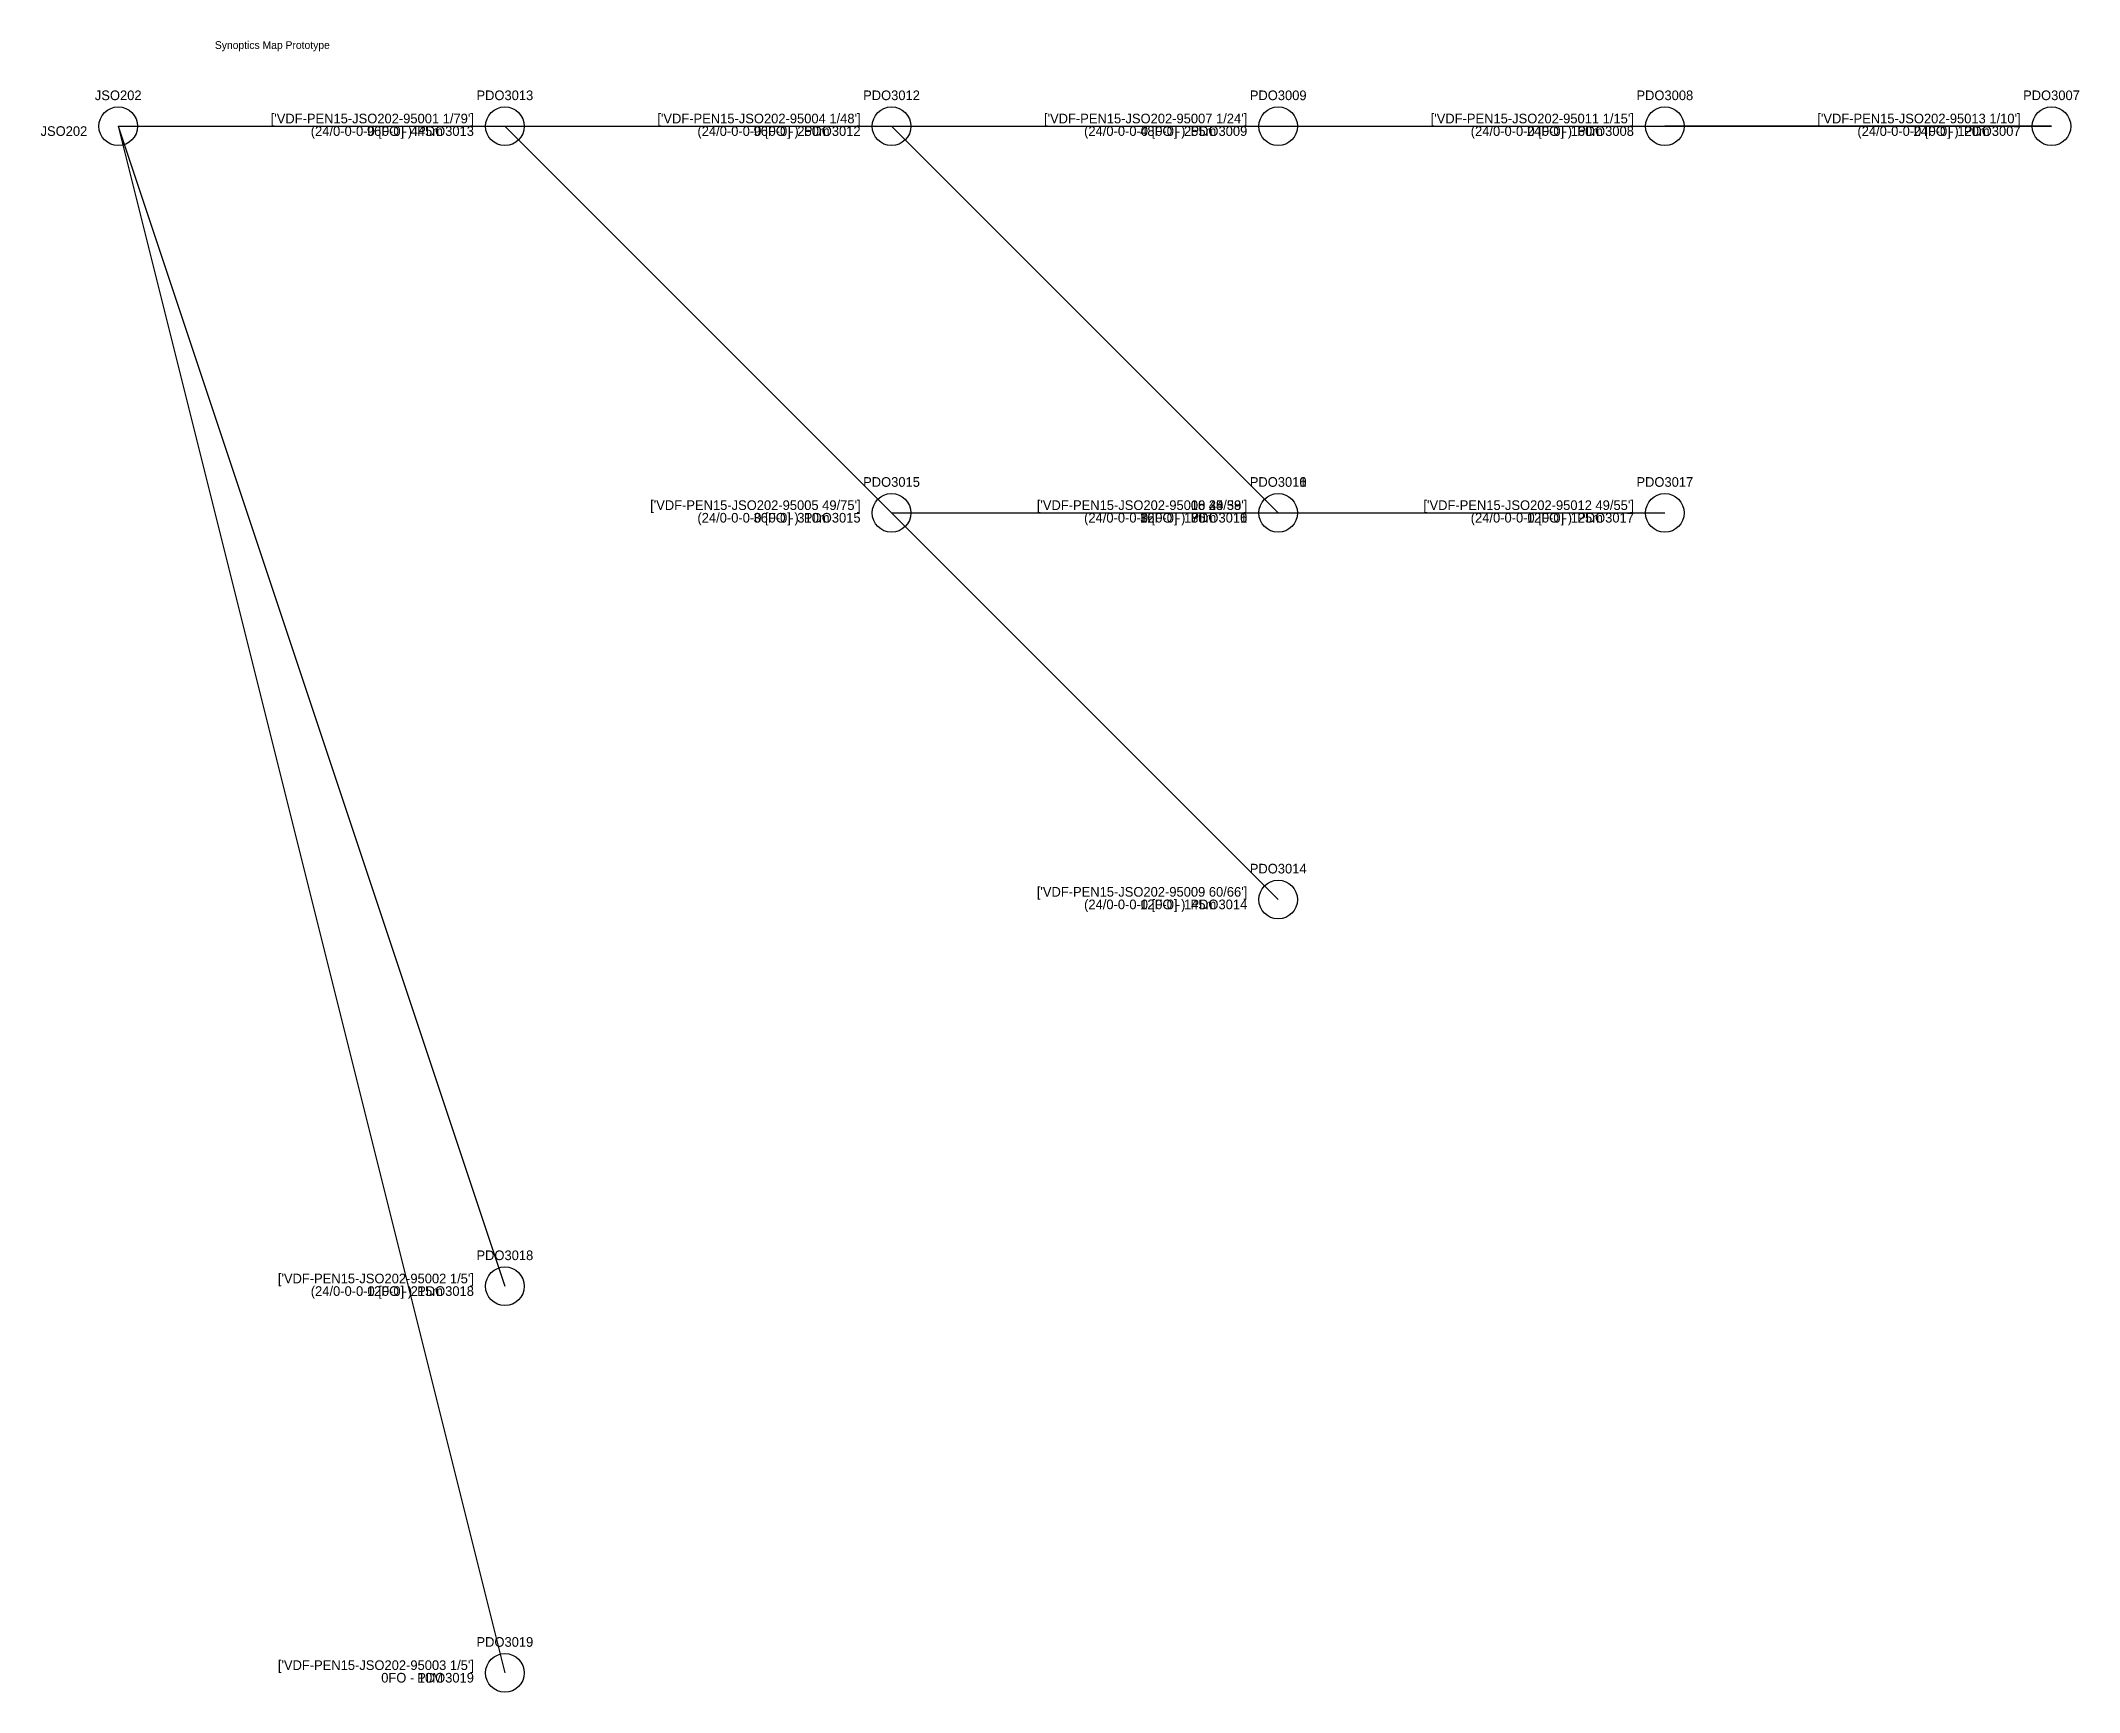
# Model space of a CAD drawing. Header units: metres. Extents: x -20 to 507, y -405 to 22.
import ezdxf
from ezdxf.enums import TextEntityAlignment as Align

# ---------------------------------------------------------------- set-up
doc = ezdxf.new("R2010")
doc.units = ezdxf.units.M
for name, color, linetype in [('SINOP_AEREO', 1, 'Continuous'), ('SINOP_JSFO', 30, 'Continuous'), ('SINOP_PDO', 4, 'Continuous')]:
    doc.layers.add(name, color=color, linetype=linetype)

# ---------------------------------------------------------------- blocks, each defined once
blk = doc.blocks.new('JSO')
at = {"layer": 'SINOP_JSFO'}
blk.add_circle((0, 0), 0.5, dxfattribs=at)
blk = doc.blocks.new('PDO')
at = {"layer": 'SINOP_PDO'}
blk.add_circle((0, 0), 0.5, dxfattribs=at)

msp = doc.modelspace()

# ---------------------------------------------------------------- linework, layer by layer
at = {"layer": 'SINOP_AEREO'}
for p, q in [((0, 0), (100, 0)), ((0, 0), (100, -300)), ((0, 0), (100, -400)), ((100, 0), (200, 0)), ((100, 0), (200, -100)), ((100, 0), (100, 0)), ((200, 0), (300, 0)), ((200, 0), (300, -100)), ((200, 0), (300, -100)), ((200, 0), (200, 0)), ((300, 0), (400, 0)), ((300, 0), (300, 0)), ((400, 0), (500, 0)), ((400, 0), (400, 0)), ((500, 0), (400, 0)), ((500, 0), (500, 0)), ((200, -100), (300, -100)), ((200, -100), (300, -200)), ((200, -100), (200, -100)), ((300, -100), (400, -100)), ((300, -100), (300, -100)), ((300, -100), (300, -100)), ((300, -100), (300, -100)), ((400, -100), (400, -100)), ((300, -200), (300, -200)), ((100, -300), (100, -300)), ((100, -400), (100, -400))]:
    msp.add_line(p, q, dxfattribs=at)

# ---------------------------------------------------------------- block references
at = {"layer": 'SINOP_JSFO'}
ref = msp.add_blockref('JSO', (0, 0), dxfattribs=dict(at, xscale=10, yscale=10))
ref.add_attrib('TIPO', 'JSO202', dxfattribs={"height": 2.5}).set_placement((0, 8), align=Align.MIDDLE_CENTER)
ref.add_attrib('JSO#JFO', 'JSO202', dxfattribs={"height": 2.5}).set_placement((-8, 0), align=Align.TOP_RIGHT)
at = {"layer": 'SINOP_PDO'}
ref = msp.add_blockref('PDO', (100, 0), dxfattribs=dict(at, xscale=10, yscale=10))
ref.add_attrib('TIPO', 'PDO3013', dxfattribs={"height": 2.5}).set_placement((100, 8), align=Align.MIDDLE_CENTER)
ref.add_attrib('CABO', "['VDF-PEN15-JSO202-95001 1/79']", dxfattribs={"height": 2.5}).set_placement((92, 0), align=Align.BOTTOM_RIGHT)
ref.add_attrib('JFO_PDO', 'PDO3013', dxfattribs={"height": 2.5}).set_placement((92, 0), align=Align.TOP_RIGHT)
ref.add_attrib('CABO_CAP_COP', '96FO - 445m', dxfattribs={"height": 2.5}).set_placement((84, 0), align=Align.TOP_RIGHT)
ref.add_attrib('(CAP/N1-N2-N3-N4)', '(24/0-0-0-0 [0-0] )', dxfattribs={"height": 2.5}).set_placement((76, 0), align=Align.TOP_RIGHT)
ref = msp.add_blockref('PDO', (200, 0), dxfattribs=dict(at, xscale=10, yscale=10))
ref.add_attrib('TIPO', 'PDO3012', dxfattribs={"height": 2.5}).set_placement((200, 8), align=Align.MIDDLE_CENTER)
ref.add_attrib('CABO', "['VDF-PEN15-JSO202-95004 1/48']", dxfattribs={"height": 2.5}).set_placement((192, 0), align=Align.BOTTOM_RIGHT)
ref.add_attrib('JFO_PDO', 'PDO3012', dxfattribs={"height": 2.5}).set_placement((192, 0), align=Align.TOP_RIGHT)
ref.add_attrib('CABO_CAP_COP', '96FO - 250m', dxfattribs={"height": 2.5}).set_placement((184, 0), align=Align.TOP_RIGHT)
ref.add_attrib('(CAP/N1-N2-N3-N4)', '(24/0-0-0-0 [0-0] )', dxfattribs={"height": 2.5}).set_placement((176, 0), align=Align.TOP_RIGHT)
ref = msp.add_blockref('PDO', (300, 0), dxfattribs=dict(at, xscale=10, yscale=10))
ref.add_attrib('TIPO', 'PDO3009', dxfattribs={"height": 2.5}).set_placement((300, 8), align=Align.MIDDLE_CENTER)
ref.add_attrib('CABO', "['VDF-PEN15-JSO202-95007 1/24']", dxfattribs={"height": 2.5}).set_placement((292, 0), align=Align.BOTTOM_RIGHT)
ref.add_attrib('JFO_PDO', 'PDO3009', dxfattribs={"height": 2.5}).set_placement((292, 0), align=Align.TOP_RIGHT)
ref.add_attrib('CABO_CAP_COP', '48FO - 255m', dxfattribs={"height": 2.5}).set_placement((284, 0), align=Align.TOP_RIGHT)
ref.add_attrib('(CAP/N1-N2-N3-N4)', '(24/0-0-0-0 [0-0] )', dxfattribs={"height": 2.5}).set_placement((276, 0), align=Align.TOP_RIGHT)
ref = msp.add_blockref('PDO', (400, 0), dxfattribs=dict(at, xscale=10, yscale=10))
ref.add_attrib('TIPO', 'PDO3008', dxfattribs={"height": 2.5}).set_placement((400, 8), align=Align.MIDDLE_CENTER)
ref.add_attrib('CABO', "['VDF-PEN15-JSO202-95011 1/15']", dxfattribs={"height": 2.5}).set_placement((392, 0), align=Align.BOTTOM_RIGHT)
ref.add_attrib('JFO_PDO', 'PDO3008', dxfattribs={"height": 2.5}).set_placement((392, 0), align=Align.TOP_RIGHT)
ref.add_attrib('CABO_CAP_COP', '24FO - 160m', dxfattribs={"height": 2.5}).set_placement((384, 0), align=Align.TOP_RIGHT)
ref.add_attrib('(CAP/N1-N2-N3-N4)', '(24/0-0-0-0 [0-0] )', dxfattribs={"height": 2.5}).set_placement((376, 0), align=Align.TOP_RIGHT)
ref = msp.add_blockref('PDO', (500, 0), dxfattribs=dict(at, xscale=10, yscale=10))
ref.add_attrib('TIPO', 'PDO3007', dxfattribs={"height": 2.5}).set_placement((500, 8), align=Align.MIDDLE_CENTER)
ref.add_attrib('CABO', "['VDF-PEN15-JSO202-95013 1/10']", dxfattribs={"height": 2.5}).set_placement((492, 0), align=Align.BOTTOM_RIGHT)
ref.add_attrib('JFO_PDO', 'PDO3007', dxfattribs={"height": 2.5}).set_placement((492, 0), align=Align.TOP_RIGHT)
ref.add_attrib('CABO_CAP_COP', '24FO - 120m', dxfattribs={"height": 2.5}).set_placement((484, 0), align=Align.TOP_RIGHT)
ref.add_attrib('(CAP/N1-N2-N3-N4)', '(24/0-0-0-0 [0-0] )', dxfattribs={"height": 2.5}).set_placement((476, 0), align=Align.TOP_RIGHT)
ref = msp.add_blockref('PDO', (200, -100), dxfattribs=dict(at, xscale=10, yscale=10))
ref.add_attrib('TIPO', 'PDO3015', dxfattribs={"height": 2.5}).set_placement((200, -92), align=Align.MIDDLE_CENTER)
ref.add_attrib('CABO', "['VDF-PEN15-JSO202-95005 49/75']", dxfattribs={"height": 2.5}).set_placement((192, -100), align=Align.BOTTOM_RIGHT)
ref.add_attrib('JFO_PDO', 'PDO3015', dxfattribs={"height": 2.5}).set_placement((192, -100), align=Align.TOP_RIGHT)
ref.add_attrib('CABO_CAP_COP', '36FO - 310m', dxfattribs={"height": 2.5}).set_placement((184, -100), align=Align.TOP_RIGHT)
ref.add_attrib('(CAP/N1-N2-N3-N4)', '(24/0-0-0-0 [0-0] )', dxfattribs={"height": 2.5}).set_placement((176, -100), align=Align.TOP_RIGHT)
ref = msp.add_blockref('PDO', (300, -100), dxfattribs=dict(at, xscale=10, yscale=10))
ref.add_attrib('TIPO', 'PDO3011', dxfattribs={"height": 2.5}).set_placement((300, -92), align=Align.MIDDLE_CENTER)
ref.add_attrib('CABO', "['VDF-PEN15-JSO202-95008 25/33']", dxfattribs={"height": 2.5}).set_placement((292, -100), align=Align.BOTTOM_RIGHT)
ref.add_attrib('JFO_PDO', 'PDO3011', dxfattribs={"height": 2.5}).set_placement((292, -100), align=Align.TOP_RIGHT)
ref.add_attrib('CABO_CAP_COP', '12FO - 185m', dxfattribs={"height": 2.5}).set_placement((284, -100), align=Align.TOP_RIGHT)
ref.add_attrib('(CAP/N1-N2-N3-N4)', '(24/0-0-0-0 [0-0] )', dxfattribs={"height": 2.5}).set_placement((276, -100), align=Align.TOP_RIGHT)
ref = msp.add_blockref('PDO', (300, -100), dxfattribs=dict(at, xscale=10, yscale=10))
ref.add_attrib('TIPO', 'PDO3010', dxfattribs={"height": 2.5}).set_placement((300, -92), align=Align.MIDDLE_CENTER)
ref.add_attrib('CABO', "['VDF-PEN15-JSO202-95006 34/38']", dxfattribs={"height": 2.5}).set_placement((292, -100), align=Align.BOTTOM_RIGHT)
ref.add_attrib('JFO_PDO', 'PDO3010', dxfattribs={"height": 2.5}).set_placement((292, -100), align=Align.TOP_RIGHT)
ref.add_attrib('CABO_CAP_COP', '12FO - 175m', dxfattribs={"height": 2.5}).set_placement((284, -100), align=Align.TOP_RIGHT)
ref.add_attrib('(CAP/N1-N2-N3-N4)', '(24/0-0-0-0 [0-0] )', dxfattribs={"height": 2.5}).set_placement((276, -100), align=Align.TOP_RIGHT)
ref = msp.add_blockref('PDO', (300, -100), dxfattribs=dict(at, xscale=10, yscale=10))
ref.add_attrib('TIPO', 'PDO3016', dxfattribs={"height": 2.5}).set_placement((300, -92), align=Align.MIDDLE_CENTER)
ref.add_attrib('CABO', "['VDF-PEN15-JSO202-95010 49/59']", dxfattribs={"height": 2.5}).set_placement((292, -100), align=Align.BOTTOM_RIGHT)
ref.add_attrib('JFO_PDO', 'PDO3016', dxfattribs={"height": 2.5}).set_placement((292, -100), align=Align.TOP_RIGHT)
ref.add_attrib('CABO_CAP_COP', '36FO - 130m', dxfattribs={"height": 2.5}).set_placement((284, -100), align=Align.TOP_RIGHT)
ref.add_attrib('(CAP/N1-N2-N3-N4)', '(24/0-0-0-0 [0-0] )', dxfattribs={"height": 2.5}).set_placement((276, -100), align=Align.TOP_RIGHT)
ref = msp.add_blockref('PDO', (400, -100), dxfattribs=dict(at, xscale=10, yscale=10))
ref.add_attrib('TIPO', 'PDO3017', dxfattribs={"height": 2.5}).set_placement((400, -92), align=Align.MIDDLE_CENTER)
ref.add_attrib('CABO', "['VDF-PEN15-JSO202-95012 49/55']", dxfattribs={"height": 2.5}).set_placement((392, -100), align=Align.BOTTOM_RIGHT)
ref.add_attrib('JFO_PDO', 'PDO3017', dxfattribs={"height": 2.5}).set_placement((392, -100), align=Align.TOP_RIGHT)
ref.add_attrib('CABO_CAP_COP', '12FO - 125m', dxfattribs={"height": 2.5}).set_placement((384, -100), align=Align.TOP_RIGHT)
ref.add_attrib('(CAP/N1-N2-N3-N4)', '(24/0-0-0-0 [0-0] )', dxfattribs={"height": 2.5}).set_placement((376, -100), align=Align.TOP_RIGHT)
ref = msp.add_blockref('PDO', (300, -200), dxfattribs=dict(at, xscale=10, yscale=10))
ref.add_attrib('TIPO', 'PDO3014', dxfattribs={"height": 2.5}).set_placement((300, -192), align=Align.MIDDLE_CENTER)
ref.add_attrib('CABO', "['VDF-PEN15-JSO202-95009 60/66']", dxfattribs={"height": 2.5}).set_placement((292, -200), align=Align.BOTTOM_RIGHT)
ref.add_attrib('JFO_PDO', 'PDO3014', dxfattribs={"height": 2.5}).set_placement((292, -200), align=Align.TOP_RIGHT)
ref.add_attrib('CABO_CAP_COP', '12FO - 145m', dxfattribs={"height": 2.5}).set_placement((284, -200), align=Align.TOP_RIGHT)
ref.add_attrib('(CAP/N1-N2-N3-N4)', '(24/0-0-0-0 [0-0] )', dxfattribs={"height": 2.5}).set_placement((276, -200), align=Align.TOP_RIGHT)
ref = msp.add_blockref('PDO', (100, -300), dxfattribs=dict(at, xscale=10, yscale=10))
ref.add_attrib('TIPO', 'PDO3018', dxfattribs={"height": 2.5}).set_placement((100, -292), align=Align.MIDDLE_CENTER)
ref.add_attrib('CABO', "['VDF-PEN15-JSO202-95002 1/5']", dxfattribs={"height": 2.5}).set_placement((92, -300), align=Align.BOTTOM_RIGHT)
ref.add_attrib('JFO_PDO', 'PDO3018', dxfattribs={"height": 2.5}).set_placement((92, -300), align=Align.TOP_RIGHT)
ref.add_attrib('CABO_CAP_COP', '12FO - 215m', dxfattribs={"height": 2.5}).set_placement((84, -300), align=Align.TOP_RIGHT)
ref.add_attrib('(CAP/N1-N2-N3-N4)', '(24/0-0-0-0 [0-0] )', dxfattribs={"height": 2.5}).set_placement((76, -300), align=Align.TOP_RIGHT)
ref = msp.add_blockref('PDO', (100, -400), dxfattribs=dict(at, xscale=10, yscale=10))
ref.add_attrib('TIPO', 'PDO3019', dxfattribs={"height": 2.5}).set_placement((100, -392), align=Align.MIDDLE_CENTER)
ref.add_attrib('CABO', "['VDF-PEN15-JSO202-95003 1/5']", dxfattribs={"height": 2.5}).set_placement((92, -400), align=Align.BOTTOM_RIGHT)
ref.add_attrib('JFO_PDO', 'PDO3019', dxfattribs={"height": 2.5}).set_placement((92, -400), align=Align.TOP_RIGHT)
ref.add_attrib('CABO_CAP_COP', '0FO - 10M', dxfattribs={"height": 2.5}).set_placement((84, -400), align=Align.TOP_RIGHT)

# ---------------------------------------------------------------- texts
msp.add_text('Synoptics Map Prototype', height=2).set_placement((25, 20))

doc.saveas('drawing.dxf')
